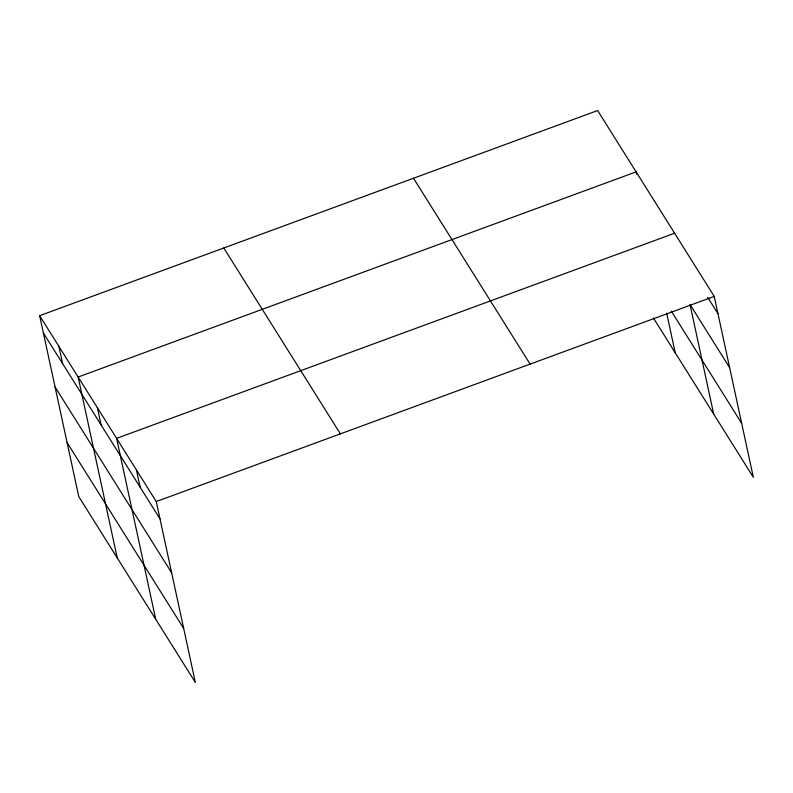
<?xml version="1.0" encoding="UTF-8"?>
<svg xmlns="http://www.w3.org/2000/svg" width="793" height="793" viewBox="0 0 793 793"><rect width="100%" height="100%" fill="white"/><g stroke="black" fill="none" stroke-linecap="round" stroke-linejoin="round"><path stroke-width="1.19" d="M39.65 315.693L156.251 501.553L195.356 682.456L78.765 496.587L39.65 315.693L597.644 110.544L714.235 296.413L753.35 477.307L653.422 318.023M674.595 233.221L116.601 438.36L155.715 619.254M156.251 501.553L714.235 296.413M707.743 297.395L717.972 313.701M729.649 367.694L690.009 304.492L713.71 414.115M671.255 311.054L741.673 423.313M413.5 178.247L530.101 364.106M223.785 247.991L340.385 433.86M43.387 332.981L159.988 518.85M55.064 386.974L171.655 572.833M67.088 442.593L183.689 628.462M636.62 174.192L636.115 171.883L78.13 377.032L117.235 557.925M666.665 313.185L675.23 352.776M136.426 469.962L140.163 487.249M97.37 407.691L101.108 424.989M58.89 346.363L62.627 363.65"/></g></svg>
